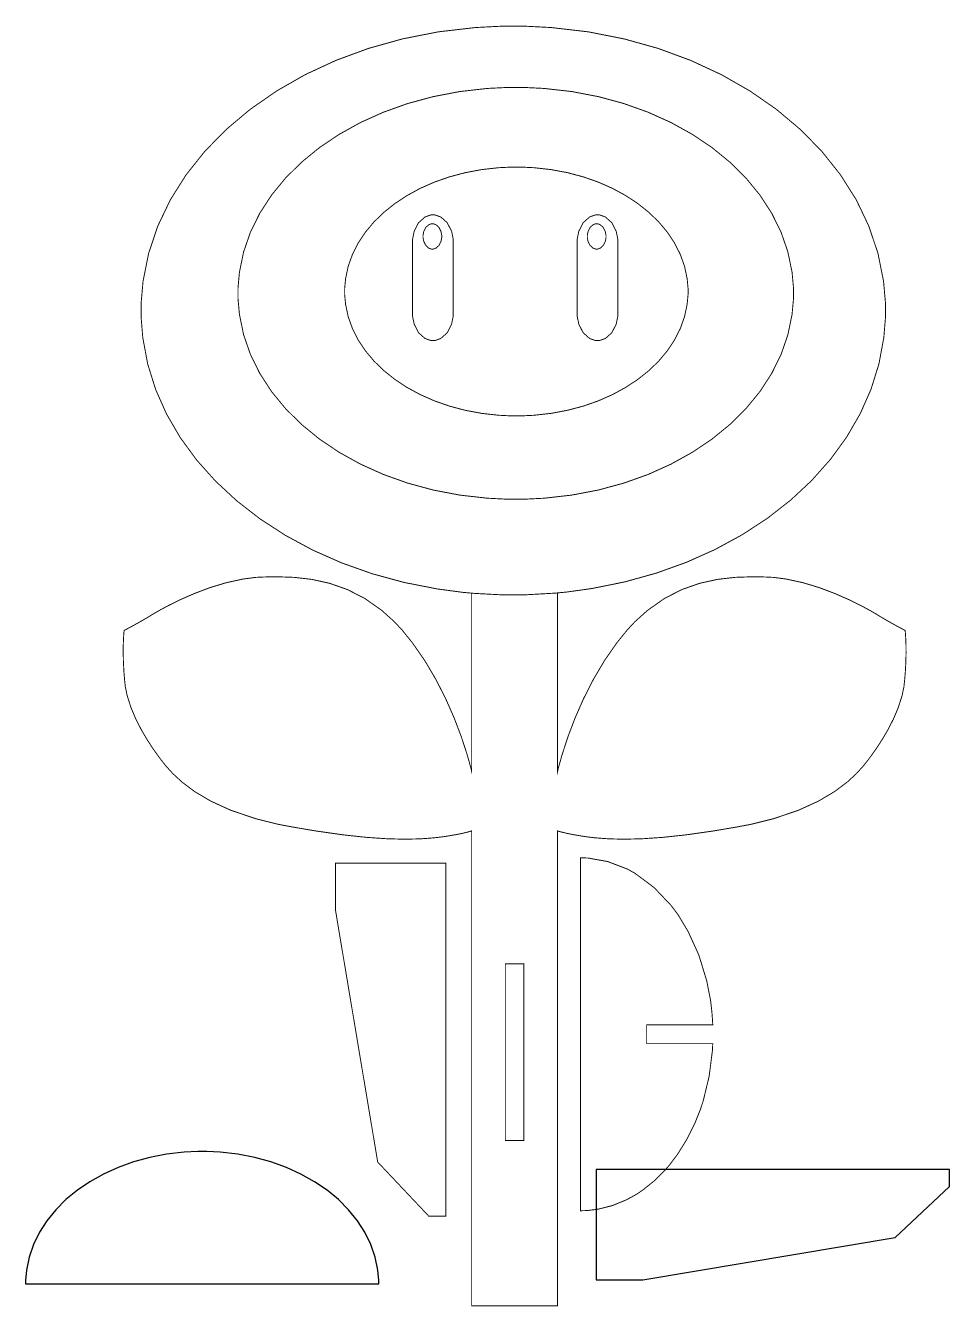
# Model space of a CAD drawing. Extents: x 1.2 to 11.6, y 2.2 to 16.7.
import ezdxf

# ---------------------------------------------------------------- set-up
doc = ezdxf.new("R2010")
doc.units = 0
doc.layers.get('0').update_dxf_attribs({"linetype": 'CONTINUOUS'})

msp = doc.modelspace()

# ---------------------------------------------------------------- linework, layer by layer
at = {"color": 250, "const_width": 0.01042}
for points in [[(11.1373, 9.82622), (11.1373, 9.82622), (11.1119, 9.83925), (11.0437, 9.87549), (10.9445, 9.93088), (10.8554, 9.98324), (10.8262, 10.0013), (10.8066, 10.0134), (10.7467, 10.048), (10.636, 10.1079), (10.4991, 10.1752), (10.3411, 10.2444), (10.1671, 10.3101), (9.98232, 10.3664), (9.79183, 10.408), (9.64865, 10.4269), (9.60081, 10.4291), (9.55268, 10.4315), (9.40826, 10.4341), (9.2111, 10.4274), (9.01113, 10.4042), (8.81006, 10.3599), (8.60965, 10.2896), (8.41174, 10.1885), (8.21799, 10.0519), (8.074, 9.92204), (8.03028, 9.87483), (7.98921, 9.83057), (7.87494, 9.68929), (7.734, 9.48699), (7.60764, 9.27339), (7.49604, 9.0541), (7.39947, 8.83469), (7.31803, 8.62071), (7.25196, 8.41769), (7.21278, 8.27815), (7.20144, 8.23122), (7.20144, 10.2514), (7.29833, 10.2602), (7.58778, 10.3005), (7.96143, 10.3757), (8.32075, 10.4758), (8.66396, 10.5993), (8.98942, 10.7452), (9.29542, 10.9121), (9.58029, 11.0986), (9.84239, 11.3036), (10.08, 11.5257), (10.2913, 11.7636), (10.4748, 12.0159), (10.6287, 12.2816), (10.7513, 12.5592), (10.841, 12.8475), (10.8961, 13.1451), (10.9148, 13.3744), (10.9148, 13.4508), (10.9148, 13.5332), (10.893, 13.7803), (10.8292, 14.1001), (10.7253, 14.409), (10.5836, 14.705), (10.406, 14.9867), (10.1949, 15.2524), (9.95226, 15.5004), (9.68018, 15.7293), (9.38086, 15.9372), (9.05632, 16.1228), (8.70876, 16.2842), (8.34033, 16.4199), (7.95301, 16.5282), (7.54904, 16.6076), (7.13053, 16.6564), (6.80729, 16.6731), (6.69954, 16.6731), (6.59179, 16.6731), (6.26856, 16.6564), (5.84999, 16.6076), (5.44601, 16.5282), (5.05875, 16.4199), (4.69026, 16.2842), (4.34272, 16.1228), (4.01824, 15.9372), (3.71886, 15.7293), (3.44683, 15.5004), (3.20415, 15.2524), (2.993, 14.9867), (2.81549, 14.705), (2.67378, 14.409), (2.56988, 14.1001), (2.50603, 13.7803), (2.48426, 13.5332), (2.48426, 13.4508), (2.48426, 13.374), (2.50315, 13.1437), (2.55871, 12.8446), (2.64925, 12.5551), (2.77306, 12.2764), (2.92833, 12.0097), (3.1135, 11.7565), (3.32671, 11.5179), (3.56635, 11.2954), (3.83062, 11.0902), (4.11789, 10.9036), (4.42643, 10.737), (4.7545, 10.5916), (5.10037, 10.4688), (5.4624, 10.3698), (5.83882, 10.2961), (6.13032, 10.2571), (6.22792, 10.2487), (6.22792, 8.23047), (6.21658, 8.2774), (6.1774, 8.41699), (6.11133, 8.62007), (6.02989, 8.83415), (5.93332, 9.05365), (5.82172, 9.273), (5.69532, 9.48671), (5.55431, 9.68918), (5.44, 9.83051), (5.39893, 9.87483), (5.35514, 9.9221), (5.21115, 10.0519), (5.01742, 10.1885), (4.8195, 10.2896), (4.61908, 10.3599), (4.41803, 10.4042), (4.21804, 10.4274), (4.02089, 10.4341), (3.87646, 10.4315), (3.8284, 10.4291), (3.78049, 10.4269), (3.63732, 10.408), (3.44683, 10.3664), (3.26204, 10.3101), (3.08806, 10.2444), (2.93007, 10.1752), (2.79312, 10.1079), (2.6824, 10.048), (2.62261, 10.0134), (2.60308, 10.0013), (2.57379, 9.98324), (2.48465, 9.93088), (2.38547, 9.87549), (2.31722, 9.83925), (2.29189, 9.82622), (2.29189, 9.82622), (2.29189, 9.82622), (2.29069, 9.81511), (2.28792, 9.78267), (2.28467, 9.73036), (2.28213, 9.65972), (2.28142, 9.57221), (2.28364, 9.46935), (2.28999, 9.35254), (2.29807, 9.25558), (2.3016, 9.22331), (2.30528, 9.18918), (2.3265, 9.08778), (2.36897, 8.95324), (2.42404, 8.82292), (2.48693, 8.69997), (2.55279, 8.58783), (2.61681, 8.48964), (2.67404, 8.40864), (2.70811, 8.36301), (2.71978, 8.34804), (2.73188, 8.33251), (2.76893, 8.2864), (2.84353, 8.20394), (2.94874, 8.10682), (3.0899, 8.00103), (3.27229, 7.89274), (3.50131, 7.78808), (3.78212, 7.69308), (4.03489, 7.62989), (4.12011, 7.61382), (4.20649, 7.5976), (4.46664, 7.5536), (4.77197, 7.5101), (5.03944, 7.48139), (5.27246, 7.46556), (5.47456, 7.46067), (5.64903, 7.46485), (5.79932, 7.47601), (5.89665, 7.48742), (5.92893, 7.49229), (5.956, 7.49642), (6.03711, 7.51019), (6.12099, 7.52675), (6.18354, 7.54172), (6.2169, 7.55106), (6.22792, 7.55464), (6.22792, 2.17301), (7.20144, 2.17301), (7.20144, 7.55458), (7.2124, 7.551), (7.24582, 7.54167), (7.30838, 7.52669), (7.39219, 7.51014), (7.47319, 7.49642), (7.50028, 7.49229), (7.5325, 7.48742), (7.62983, 7.47601), (7.78011, 7.46485), (7.95458, 7.46067), (8.15668, 7.46556), (8.38971, 7.48139), (8.65717, 7.5101), (8.96251, 7.5536), (9.22265, 7.5976), (9.30908, 7.61382), (9.39426, 7.62989), (9.64703, 7.69308), (9.92785, 7.78808), (10.1568, 7.89274), (10.3393, 8.00103), (10.4804, 8.10682), (10.5856, 8.20394), (10.6602, 8.2864), (10.6973, 8.33251), (10.7094, 8.34804), (10.721, 8.36301), (10.7551, 8.40864), (10.8123, 8.48964), (10.8763, 8.58783), (10.9422, 8.69997), (11.0051, 8.82292), (11.0602, 8.95324), (11.1027, 9.08778), (11.1239, 9.18918), (11.1276, 9.22331), (11.1311, 9.25558), (11.1392, 9.35254), (11.1455, 9.46935), (11.1477, 9.57221), (11.147, 9.65972), (11.1445, 9.73036), (11.1412, 9.78267), (11.1385, 9.81511), (11.1373, 9.82622), (11.1373, 9.82622)], [(9.87315, 13.6452), (9.87315, 13.5856), (9.85688, 13.4067), (9.80919, 13.175), (9.73172, 12.9514), (9.62592, 12.737), (9.49343, 12.533), (9.33589, 12.3407), (9.15479, 12.161), (8.95176, 11.9953), (8.72835, 11.8447), (8.48617, 11.7104), (8.22678, 11.5935), (7.95182, 11.4953), (7.66276, 11.4168), (7.36128, 11.3593), (7.04893, 11.324), (6.80772, 11.3119), (6.72732, 11.3119), (6.64686, 11.3119), (6.40565, 11.324), (6.09332, 11.3593), (5.79183, 11.4168), (5.50282, 11.4953), (5.22781, 11.5935), (4.96843, 11.7104), (4.72629, 11.8447), (4.50288, 11.9953), (4.29981, 12.161), (4.11871, 12.3407), (3.96115, 12.533), (3.82867, 12.737), (3.72287, 12.9514), (3.6454, 13.175), (3.59771, 13.4067), (3.58149, 13.5856), (3.58149, 13.6452), (3.58149, 13.7049), (3.59771, 13.8838), (3.6454, 14.1156), (3.72287, 14.3392), (3.82867, 14.5535), (3.96115, 14.7575), (4.11871, 14.9499), (4.29981, 15.1294), (4.50288, 15.2951), (4.72629, 15.4458), (4.96843, 15.5801), (5.22781, 15.6969), (5.50282, 15.7953), (5.79183, 15.8738), (6.09332, 15.9313), (6.40565, 15.9665), (6.64686, 15.9786), (6.72732, 15.9786), (6.80772, 15.9786), (7.04893, 15.9665), (7.36128, 15.9313), (7.66276, 15.8738), (7.95182, 15.7953), (8.22678, 15.6969), (8.48617, 15.5801), (8.72835, 15.4458), (8.95176, 15.2951), (9.15479, 15.1294), (9.33589, 14.9499), (9.49343, 14.7575), (9.62592, 14.5535), (9.73172, 14.3392), (9.80919, 14.1156), (9.85688, 13.8838), (9.87315, 13.7049), (9.87315, 13.6452)], [(8.67871, 13.6661), (8.67871, 13.63), (8.66862, 13.522), (8.63917, 13.382), (8.59125, 13.2468), (8.52587, 13.1173), (8.44401, 12.9941), (8.34662, 12.8779), (8.23465, 12.7694), (8.10915, 12.6693), (7.97108, 12.5783), (7.8214, 12.4971), (7.66108, 12.4265), (7.4911, 12.3671), (7.31244, 12.3198), (7.12614, 12.285), (6.93306, 12.2637), (6.78396, 12.2563), (6.73426, 12.2563), (6.68451, 12.2563), (6.53543, 12.2637), (6.34239, 12.285), (6.15603, 12.3198), (5.97738, 12.3671), (5.8074, 12.4265), (5.64708, 12.4971), (5.4974, 12.5783), (5.35932, 12.6693), (5.23383, 12.7694), (5.1219, 12.8779), (5.02447, 12.9941), (4.9426, 13.1173), (4.87722, 13.2468), (4.82932, 13.382), (4.79986, 13.522), (4.78982, 13.63), (4.78982, 13.6661), (4.78982, 13.7022), (4.79986, 13.8102), (4.82932, 13.9501), (4.87722, 14.0853), (4.9426, 14.2149), (5.02447, 14.3381), (5.1219, 14.4543), (5.23383, 14.5628), (5.35932, 14.6629), (5.4974, 14.7539), (5.64708, 14.8351), (5.8074, 14.9057), (5.97738, 14.965), (6.15603, 15.0124), (6.34239, 15.0472), (6.53543, 15.0685), (6.68451, 15.0758), (6.73426, 15.0758), (6.78396, 15.0758), (6.93306, 15.0685), (7.12614, 15.0472), (7.31244, 15.0124), (7.4911, 14.965), (7.66108, 14.9057), (7.8214, 14.8351), (7.97108, 14.7539), (8.10915, 14.6629), (8.23465, 14.5628), (8.34662, 14.4543), (8.44401, 14.3381), (8.52587, 14.2149), (8.59125, 14.0853), (8.63917, 13.9501), (8.66862, 13.8102), (8.67871, 13.7022), (8.67871, 13.6661)], [(6.01878, 14.2303), (6.01878, 14.2599), (6.00071, 14.3485), (5.95139, 14.445), (5.87831, 14.5101), (5.81119, 14.534), (5.78885, 14.534), (5.76644, 14.534), (5.69933, 14.5101), (5.62631, 14.445), (5.57699, 14.3485), (5.55897, 14.2599), (5.55897, 14.2303), (5.55897, 13.4137), (5.55897, 13.3842), (5.57699, 13.2955), (5.62631, 13.199), (5.69933, 13.1339), (5.76644, 13.11), (5.78885, 13.11), (5.81119, 13.11), (5.87831, 13.1339), (5.95139, 13.199), (6.00065, 13.2955), (6.01878, 13.3842), (6.01878, 13.4137), (6.01878, 14.2303)], [(7.88308, 14.2303), (7.88308, 14.2599), (7.86496, 14.3485), (7.81569, 14.445), (7.74262, 14.5101), (7.67551, 14.534), (7.65315, 14.534), (7.63075, 14.534), (7.56364, 14.5101), (7.49061, 14.445), (7.44129, 14.3485), (7.42329, 14.2599), (7.42329, 14.2303), (7.42329, 13.4137), (7.42329, 13.3842), (7.44129, 13.2955), (7.49061, 13.199), (7.56364, 13.1339), (7.63075, 13.11), (7.65315, 13.11), (7.67551, 13.11), (7.74262, 13.1339), (7.81569, 13.199), (7.86496, 13.2955), (7.88308, 13.3842), (7.88308, 13.4137), (7.88308, 14.2303)], [(5.889, 14.2899), (5.889, 14.276), (5.88064, 14.2339), (5.85796, 14.1882), (5.82428, 14.1575), (5.79335, 14.1461), (5.7831, 14.1461), (5.77279, 14.1461), (5.74186, 14.1575), (5.70817, 14.1882), (5.68549, 14.2339), (5.67719, 14.276), (5.67719, 14.2899), (5.67719, 14.3039), (5.68549, 14.3458), (5.70817, 14.3915), (5.74186, 14.4224), (5.77279, 14.4336), (5.7831, 14.4336), (5.79335, 14.4336), (5.82428, 14.4224), (5.85796, 14.3915), (5.88064, 14.3458), (5.889, 14.3039), (5.889, 14.2899)], [(7.74968, 14.2899), (7.74968, 14.276), (7.74132, 14.2339), (7.71864, 14.1882), (7.68494, 14.1575), (7.65403, 14.1461), (7.64378, 14.1461), (7.63346, 14.1461), (7.60254, 14.1575), (7.56885, 14.1882), (7.54617, 14.2339), (7.53787, 14.276), (7.53787, 14.2899), (7.53787, 14.3039), (7.54617, 14.3458), (7.56885, 14.3915), (7.60254, 14.4224), (7.63346, 14.4336), (7.64378, 14.4336), (7.65403, 14.4336), (7.68494, 14.4224), (7.71864, 14.3915), (7.74132, 14.3458), (7.74968, 14.3039), (7.74968, 14.2899)], [(7.49924, 7.24892), (7.54394, 7.24772), (7.76964, 7.20725), (7.98899, 7.12354), (8.0306, 7.10064), (8.07656, 7.07536), (8.29249, 6.91439), (8.48682, 6.70996), (8.52203, 6.66292), (8.56511, 6.60531), (8.67731, 6.4196), (8.80072, 6.14893), (8.89025, 5.85633), (8.93528, 5.62506), (8.9439, 5.54719), (8.94499, 5.53728), (8.94803, 5.50738), (8.95144, 5.46903), (8.95449, 5.42686), (8.95682, 5.38851), (8.95757, 5.37571), (8.95865, 5.35678), (8.21007, 5.35678), (8.21007, 5.14437), (8.95861, 5.14437), (8.95757, 5.12457), (8.95421, 5.0625), (8.91749, 4.77354), (8.8514, 4.49962), (8.83344, 4.44499), (8.81679, 4.39453), (8.75749, 4.24615), (8.66499, 4.05946), (8.55718, 3.88715), (8.46778, 3.76844), (8.43528, 3.73128), (8.41217, 3.70492), (8.29107, 3.58572), (8.16151, 3.48253), (8.13422, 3.46414), (8.09788, 3.43978), (7.98258, 3.37597), (7.82508, 3.31099), (7.66297, 3.26964), (7.53885, 3.25358), (7.49735, 3.25228), (7.46175, 3.25119), (7.46175, 7.24994), (7.49924, 7.24892)], [(4.685, 6.66064), (5.16379, 3.80322), (5.74197, 3.19043), (5.935, 3.19043), (5.935, 7.19043), (4.685, 7.19043), (4.685, 6.66064)], [(6.6096, 6.04801), (6.81961, 6.04801), (6.81961, 4.04801), (6.6096, 4.04801), (6.6096, 6.04801)]]:
    msp.add_lwpolyline(points, close=True, dxfattribs=at)
msp.add_lwpolyline([(7.22026, 10.2529), (7.17757, 10.2489), (6.81901, 10.2286), (6.69954, 10.2286), (6.58035, 10.2286), (6.26193, 10.2456), (6.22282, 10.249)], dxfattribs=at)
at = {"color": 7}
for points in [[(5.17626, 2.42301), (5.17626, 2.46137), (5.1659, 2.57639), (5.13564, 2.72532), (5.08632, 2.86908), (5.0191, 3.00689), (4.93485, 3.13803), (4.83469, 3.26172), (4.71957, 3.37717), (4.5905, 3.48367), (4.44846, 3.58051), (4.29449, 3.66689), (4.12956, 3.74197), (3.95475, 3.80518), (3.771, 3.85558), (3.57932, 3.89258), (3.38075, 3.91531), (3.22738, 3.92301), (3.17626, 3.92301), (3.12511, 3.92301), (2.97174, 3.91531), (2.77317, 3.89258), (2.58149, 3.85558), (2.39779, 3.80518), (2.22293, 3.74197), (2.05806, 3.66689), (1.90408, 3.58051), (1.76204, 3.48367), (1.63297, 3.37717), (1.51779, 3.26172), (1.41764, 3.13803), (1.33344, 3.00689), (1.26617, 2.86908), (1.21685, 2.72532), (1.18658, 2.57639), (1.17627, 2.46137), (1.17627, 2.42301), (5.17626, 2.42301)], [(8.16824, 2.46799), (11.0256, 2.94672), (11.6384, 3.52496), (11.6384, 3.71799), (7.6384, 3.71799), (7.6384, 2.46799), (8.16824, 2.46799)]]:
    msp.add_lwpolyline(points, close=True, dxfattribs=at)

doc.saveas('drawing.dxf')
